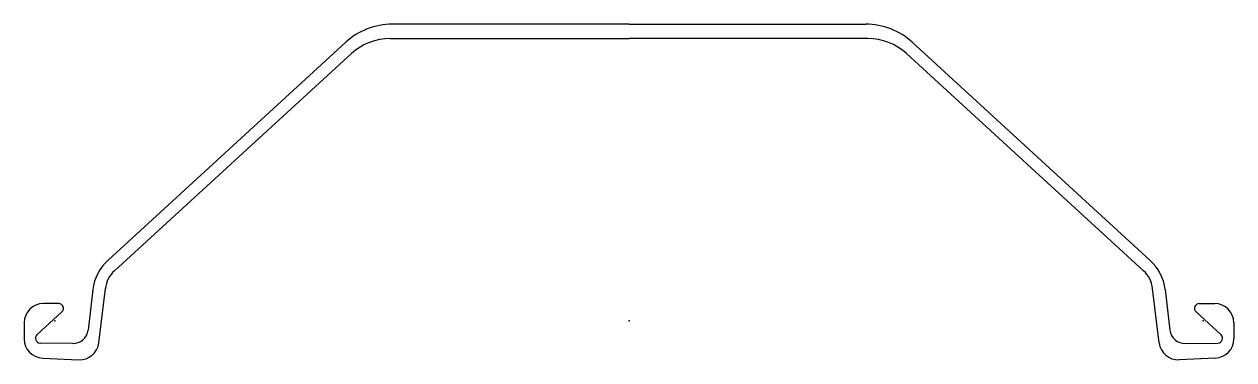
# Model space of a CAD drawing. Extents: x -16 to 616, y -20 to 155.
import ezdxf

# ---------------------------------------------------------------- set-up
doc = ezdxf.new("R2010")
doc.units = 0
doc.header["$MEASUREMENT"] = 0
doc.layers.get('0').update_dxf_attribs({"color": 5, "linetype": 'CONTINUOUS'})

msp = doc.modelspace()

# ---------------------------------------------------------------- linework, layer by layer
at = {"linetype": 'Continuous'}
for p, q in [((300, 155), (176.31996, 155)), ((300, 155), (423.68005, 155)), ((151.99829, 145.5416), (27.82838, 31.75726)), ((175.27664, 147.5), (300, 147.5)), ((424.72336, 147.5), (300, 147.5)), ((448.00171, 145.5416), (572.17163, 31.75726)), ((31.16742, 26.13472), (155.00858, 139.61798)), ((568.83258, 26.13472), (444.99142, 139.61798)), ((19.89651, 16.30422), (17.35968, -4.83597)), ((22.99814, -11.5705), (26.40819, 16.86196)), ((577.00183, -11.5705), (573.5918, 16.86196)), ((580.10352, 16.30422), (582.64032, -4.83597)), ((2.04409, 9), (-6, 9)), ((597.95593, 9), (606, 9)), ((-9.34156, -7.25564), (3.72781, 4.65201)), ((609.34155, -7.25564), (596.27216, 4.65201)), ((-16, -1), (-16, -9.47378)), ((616, -1), (616, -9.47378)), ((9.28554, -11.88173), (-7.69881, -11.6033)), ((590.71448, -11.88173), (607.69879, -11.6033)), ((-6.47452, -19.46252), (12.59477, -20.36842)), ((606.47455, -19.46252), (587.40521, -20.36842))]:
    msp.add_line(p, q, dxfattribs=at)
for centre, radius, start, end in [((176.31996, 119), 36, 90, 132.50091), ((423.68005, 119), 36, 47.4991, 90), ((175.27664, 117.5), 30, 90, 132.50094), ((424.72336, 117.5), 30, 47.49906, 90), ((44.71843, 13.32559), 25, 132.5009, 173.15722), ((555.28156, 13.32559), 25, 6.84276, 47.49905), ((41.30146, 15.07573), 15, 132.50095, 173.16089), ((558.69855, 15.07573), 15, 6.83912, 47.49906), ((-6, -1), 10, 90, 180), ((2.04409, 6.5), 2.5, 312.337, 90), ((597.95593, 6.5), 2.5, 90, 227.66212), ((606, -1), 10, 0, 90), ((9.41667, -3.8828), 8, 269.06081, 353.15723), ((590.58331, -3.8828), 8, 186.84279, 270.93944), ((-6, -9.47378), 10, 180, 267.28016), ((-7.65783, -9.10363), 2.5, 132.337, 269.06081), ((13.0693, -10.37969), 10, 267.28015, 353.16089), ((586.93073, -10.37969), 10, 186.83908, 272.71963), ((606, -9.47378), 10, 272.71998, 0), ((607.65784, -9.10363), 2.5, 270.93865, 47.66315)]:
    msp.add_arc(centre, radius, start, end, dxfattribs=at)
for p in [(0, 0), (300, 0), (600, 0)]:
    msp.add_point(p, dxfattribs=at)

doc.saveas('drawing.dxf')
